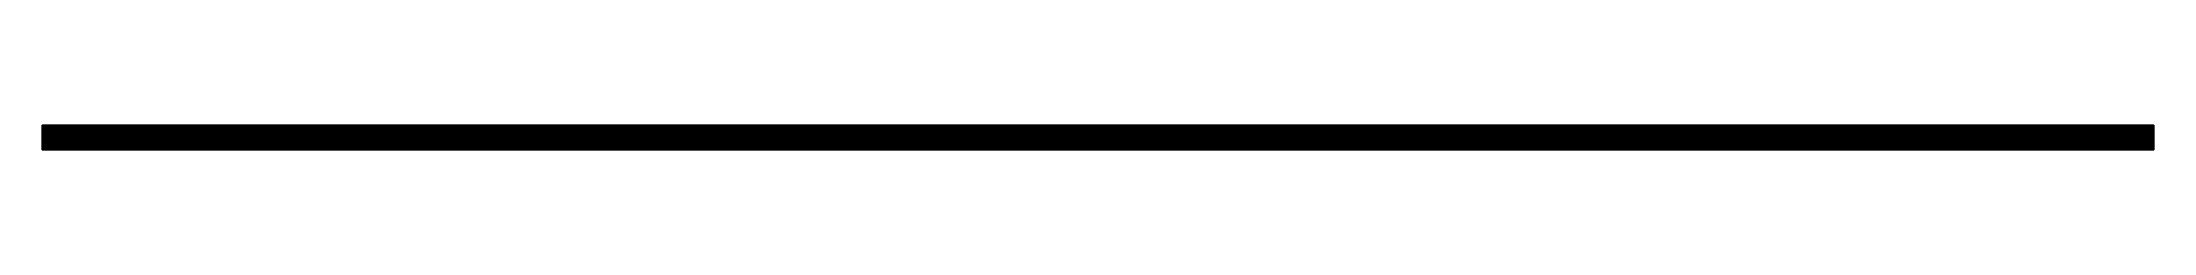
# Model space of a CAD drawing. Extents: x 0 to 1030, y -16 to -4.
import ezdxf

# ---------------------------------------------------------------- set-up
doc = ezdxf.new("R2010")
doc.units = 0
doc.header["$MEASUREMENT"] = 0
doc.layers.get('0').update_dxf_attribs({"color": 4, "linetype": 'CONTINUOUS'})

msp = doc.modelspace()

# ---------------------------------------------------------------- linework, layer by layer
at = {"linetype": 'ByBlock'}
for points in [[(0, -4.1, 2.1), (0, -4, 2.3), (1030, -4, 2.3), (1030, -4.1, 2.1)], [(1030, -4, 2.3), (1030, -4, 2.6), (0, -4, 2.6), (0, -4, 2.3)], [(0, -4, 25.4), (0, -4, 2.6), (1030, -4, 2.6), (1030, -4, 25.4)], [(0, -4, 25.4), (0, -4, 25.7), (1030, -4, 25.7), (1030, -4, 25.4)], [(0, -4, 25.7), (0, -4.1, 25.9), (1030, -4.1, 25.9), (1030, -4, 25.7)], [(0, -4.2, 1.7), (0, -4.1, 1.9), (1030, -4.1, 1.9), (1030, -4.2, 1.7)], [(1030, -4.1, 1.9), (1030, -4.1, 2.1), (0, -4.1, 2.1), (0, -4.1, 1.9)], [(0, -4.1, 25.9), (0, -4.1, 26.1), (1030, -4.1, 26.1), (1030, -4.1, 25.9)], [(1030, -4.1, 26.1), (1030, -4.2, 26.3), (0, -4.2, 26.3), (0, -4.1, 26.1)], [(1030, -4.3, 1.5), (1030, -4.2, 1.7), (0, -4.2, 1.7), (0, -4.3, 1.5)], [(1030, -4.2, 26.3), (1030, -4.3, 26.5), (0, -4.3, 26.5), (0, -4.2, 26.3)], [(0, -4.5, 1.3), (0, -4.3, 1.5), (1030, -4.3, 1.5), (1030, -4.5, 1.3)], [(0, -4.3, 26.5), (0, -4.5, 26.7), (1030, -4.5, 26.7), (1030, -4.3, 26.5)], [(1030, -4.6, 1.2), (1030, -4.5, 1.3), (0, -4.5, 1.3), (0, -4.6, 1.2)], [(1030, -4.5, 26.7), (1030, -4.6, 26.8), (0, -4.6, 26.8), (0, -4.5, 26.7)], [(0, -4.8, 1), (0, -4.6, 1.2), (1030, -4.6, 1.2), (1030, -4.8, 1)], [(1030, -4.6, 26.8), (1030, -4.8, 27), (0, -4.8, 27), (0, -4.6, 26.8)], [(1030, -5, 0.9), (1030, -4.8, 1), (0, -4.8, 1), (0, -5, 0.9)], [(0, -4.8, 27), (0, -5, 27.1), (1030, -5, 27.1), (1030, -4.8, 27)], [(0, -5.2, 0.8), (0, -5, 0.9), (1030, -5, 0.9), (1030, -5.2, 0.8)], [(1030, -5, 27.1), (1030, -5.2, 27.2), (0, -5.2, 27.2), (0, -5, 27.1)], [(1030, -5.2, 2.4), (1030, -5.1, 2.5), (0, -5.1, 2.5), (0, -5.2, 2.4)], [(0, -5.1, 2.5), (0, -5.1, 2.6), (1030, -5.1, 2.6), (1030, -5.1, 2.5)], [(0, -5.1, 2.6), (0, -5.1, 2.7), (1030, -5.1, 2.7), (1030, -5.1, 2.6)], [(0, -5.1, 25.3), (0, -5.1, 2.7), (1030, -5.1, 2.7), (1030, -5.1, 25.3)], [(0, -5.1, 25.3), (0, -5.1, 25.4), (1030, -5.1, 25.4), (1030, -5.1, 25.3)], [(1030, -5.1, 25.4), (1030, -5.1, 25.5), (0, -5.1, 25.5), (0, -5.1, 25.4)], [(0, -5.1, 25.5), (0, -5.2, 25.6), (1030, -5.2, 25.6), (1030, -5.1, 25.5)], [(1030, -6.2, 0.5), (1030, -5.2, 0.8), (0, -5.2, 0.8), (0, -6.2, 0.5)], [(0, -5.2, 27.2), (0, -5.9, 27.4), (1030, -5.9, 27.4), (1030, -5.2, 27.2)], [(1030, -5.3, 2.2), (1030, -5.2, 2.3), (0, -5.2, 2.3), (0, -5.3, 2.2)], [(0, -5.2, 2.3), (0, -5.2, 2.4), (1030, -5.2, 2.4), (1030, -5.2, 2.3)], [(1030, -5.2, 25.6), (1030, -5.2, 25.7), (0, -5.2, 25.7), (0, -5.2, 25.6)], [(0, -5.2, 25.7), (0, -5.3, 25.8), (1030, -5.3, 25.8), (1030, -5.2, 25.7)], [(1030, -5.4, 2), (1030, -5.3, 2.1), (0, -5.3, 2.1), (0, -5.4, 2)], [(0, -5.3, 2.1), (0, -5.3, 2.2), (1030, -5.3, 2.2), (1030, -5.3, 2.1)], [(1030, -5.3, 25.8), (1030, -5.3, 25.9), (0, -5.3, 25.9), (0, -5.3, 25.8)], [(1030, -5.3, 25.9), (1030, -5.4, 26), (0, -5.4, 26), (0, -5.3, 25.9)], [(0, -5.5, 1.9), (0, -5.4, 2), (1030, -5.4, 2), (1030, -5.5, 1.9)], [(0, -5.4, 26), (0, -5.5, 26.1), (1030, -5.5, 26.1), (1030, -5.4, 26)], [(1030, -5.6, 1.9), (1030, -5.5, 1.9), (0, -5.5, 1.9), (0, -5.6, 1.9)], [(1030, -5.5, 26.1), (1030, -5.6, 26.1), (0, -5.6, 26.1), (0, -5.5, 26.1)], [(0, -5.7, 1.8), (0, -5.6, 1.9), (1030, -5.6, 1.9), (1030, -5.7, 1.8)], [(0, -5.6, 26.1), (0, -5.7, 26.2), (1030, -5.7, 26.2), (1030, -5.6, 26.1)], [(0, -6.4, 1.6), (0, -5.7, 1.8), (1030, -5.7, 1.8), (1030, -6.4, 1.6)], [(1030, -5.7, 26.2), (1030, -6, 26.3), (0, -6, 26.3), (0, -5.7, 26.2)], [(1030, -5.9, 27.4), (1030, -6.6, 27.6), (0, -6.6, 27.6), (0, -5.9, 27.4)], [(0, -6, 26.3), (0, -6.3, 26.4), (1030, -6.3, 26.4), (1030, -6, 26.3)], [(0, -7.1, 0.3), (0, -6.2, 0.5), (1030, -6.2, 0.5), (1030, -7.1, 0.3)], [(1030, -6.3, 26.4), (1030, -6.6, 26.4), (0, -6.6, 26.4), (0, -6.3, 26.4)], [(0, -7.2, 1.4), (0, -6.4, 1.6), (1030, -6.4, 1.6), (1030, -7.2, 1.4)], [(0, -6.6, 27.6), (0, -7.2, 27.7), (1030, -7.2, 27.7), (1030, -6.6, 27.6)], [(0, -6.6, 26.4), (0, -6.9, 26.5), (1030, -6.9, 26.5), (1030, -6.6, 26.4)], [(1030, -6.9, 26.5), (1030, -7.2, 26.6), (0, -7.2, 26.6), (0, -6.9, 26.5)], [(0, -8.1, 0.1), (0, -7.1, 0.3), (1030, -7.1, 0.3), (1030, -8.1, 0.1)], [(0, -7.2, 27.7), (0, -7.9, 27.8), (1030, -7.9, 27.8), (1030, -7.2, 27.7)], [(0, -7.9, 1.3), (0, -7.2, 1.4), (1030, -7.2, 1.4), (1030, -7.9, 1.3)], [(0, -7.2, 26.6), (0, -7.3, 26.6), (1030, -7.3, 26.6), (1030, -7.2, 26.6)], [(0, -7.3, 26.6), (0, -7.4, 26.6), (1030, -7.4, 26.6), (1030, -7.3, 26.6)], [(0, -7.4, 26.6), (0, -7.5, 26.5), (1030, -7.5, 26.5), (1030, -7.4, 26.6)], [(0, -7.5, 26.5), (0, -7.6, 26.5), (1030, -7.6, 26.5), (1030, -7.5, 26.5)], [(1030, -7.6, 26.5), (1030, -7.6, 26.4), (0, -7.6, 26.4), (0, -7.6, 26.5)], [(1030, -7.6, 26.4), (1030, -7.7, 26.3), (0, -7.7, 26.3), (0, -7.6, 26.4)], [(0, -7.7, 26.3), (0, -7.9, 25.8), (1030, -7.9, 25.8), (1030, -7.7, 26.3)], [(0, -7.9, 27.8), (0, -8.6, 27.9), (1030, -8.6, 27.9), (1030, -7.9, 27.8)], [(0, -8.7, 1.2), (0, -7.9, 1.3), (1030, -7.9, 1.3), (1030, -8.7, 1.2)], [(1030, -7.9, 25.8), (1030, -8.1, 25.3), (0, -8.1, 25.3), (0, -7.9, 25.8)], [(1030, -9, 0), (1030, -8.1, 0.1), (0, -8.1, 0.1), (0, -9, 0)], [(0, -9, 0), (0, -9.5, 1.1), (0, -8.7, 1.2), (0, -8.1, 0.1)], [(1030, -8.1, 25.3), (1030, -8.5, 25), (0, -8.5, 25), (0, -8.1, 25.3)], [(0, -8.5, 25), (0, -9, 24.7), (1030, -9, 24.7), (1030, -8.5, 25)], [(1030, -8.6, 27.9), (1030, -8.7, 27.9), (0, -8.7, 27.9), (0, -8.6, 27.9)], [(1030, -8.7, 27.9), (1030, -8.8, 27.9), (0, -8.8, 27.9), (0, -8.7, 27.9)], [(1030, -9.5, 1.1), (0, -9.5, 1.1), (0, -8.7, 1.2), (1030, -8.7, 1.2)], [(0, -8.8, 27.9), (0, -8.9, 27.8), (1030, -8.9, 27.8), (1030, -8.8, 27.9)], [(1030, -8.9, 27.5), (1030, -8.8, 27.2), (0, -8.8, 27.2), (0, -8.9, 27.5)], [(1030, -8.8, 27.2), (1030, -8.8, 27), (0, -8.8, 27), (0, -8.8, 27.2)], [(1030, -8.8, 27), (1030, -8.8, 26.7), (0, -8.8, 26.7), (0, -8.8, 27)], [(0, -8.8, 26.7), (0, -8.8, 26.5), (1030, -8.8, 26.5), (1030, -8.8, 26.7)], [(1030, -8.8, 26.5), (1030, -8.9, 26.2), (0, -8.9, 26.2), (0, -8.8, 26.5)], [(0, -8.9, 27.8), (0, -8.9, 27.7), (1030, -8.9, 27.7), (1030, -8.9, 27.8)], [(0, -8.9, 27.7), (0, -8.9, 27.6), (1030, -8.9, 27.6), (1030, -8.9, 27.7)], [(1030, -8.9, 27.6), (1030, -8.9, 27.5), (0, -8.9, 27.5), (0, -8.9, 27.6)], [(0, -8.9, 26.2), (0, -9.1, 26), (1030, -9.1, 26), (1030, -8.9, 26.2)], [(0, -10), (0, -9, 0), (1030, -9, 0), (1030, -10)], [(1030, -9, 24.7), (1030, -9.5, 24.5), (0, -9.5, 24.5), (0, -9, 24.7)], [(1030, -9.1, 26), (1030, -9.3, 25.9), (0, -9.3, 25.9), (0, -9.1, 26)], [(0, -9.3, 25.9), (0, -9.5, 25.7), (1030, -9.5, 25.7), (1030, -9.3, 25.9)], [(1030, -9.5, 25.7), (1030, -9.7, 25.6), (0, -9.7, 25.6), (0, -9.5, 25.7)], [(0, -9.5, 1.1), (0, -9.6, 1.1), (1030, -9.6, 1.1), (1030, -9.5, 1.1)], [(0, -9.5, 24.5), (0, -9.6, 24.5), (1030, -9.6, 24.5), (1030, -9.5, 24.5)], [(1030, -9.6, 1.1), (1030, -9.6, 1.2), (0, -9.6, 1.2), (0, -9.6, 1.1)], [(1030, -9.6, 1.2), (1030, -9.7, 1.2), (0, -9.7, 1.2), (0, -9.6, 1.2)], [(0, -9.6, 24.5), (0, -9.7, 24.4), (1030, -9.7, 24.4), (1030, -9.6, 24.5)], [(0, -9.7, 25.6), (0, -10, 25.6), (1030, -10, 25.6), (1030, -9.7, 25.6)], [(1030, -9.7, 1.2), (1030, -9.7, 1.3), (0, -9.7, 1.3), (0, -9.7, 1.2)], [(1030, -9.7, 1.3), (1030, -9.8, 1.4), (0, -9.8, 1.4), (0, -9.7, 1.3)], [(1030, -9.7, 24.4), (1030, -9.7, 24.3), (0, -9.7, 24.3), (0, -9.7, 24.4)], [(1030, -9.7, 24.3), (1030, -9.8, 24.3), (0, -9.8, 24.3), (0, -9.7, 24.3)], [(1030, -9.8, 1.4), (1030, -9.8, 10.9), (0, -9.8, 10.9), (0, -9.8, 1.4)], [(0, -9.8, 10.9), (0, -9.8, 11), (1030, -9.8, 11), (1030, -9.8, 10.9)], [(1030, -9.8, 11), (1030, -9.8, 11.1), (0, -9.8, 11.1), (0, -9.8, 11)], [(1030, -9.8, 11.1), (1030, -10, 11.3), (0, -10, 11.3), (0, -9.8, 11.1)], [(0, -10, 11.4), (0, -9.8, 11.5), (1030, -9.8, 11.5), (1030, -10, 11.4)], [(0, -9.8, 24.3), (0, -9.8, 24.2), (1030, -9.8, 24.2), (1030, -9.8, 24.3)], [(1030, -9.8, 24.2), (1030, -9.8, 14.7), (0, -9.8, 14.7), (0, -9.8, 24.2)], [(1030, -9.8, 11.5), (1030, -9.8, 11.6), (0, -9.8, 11.6), (0, -9.8, 11.5)], [(0, -9.8, 11.6), (0, -9.8, 11.7), (1030, -9.8, 11.7), (1030, -9.8, 11.6)], [(0, -9.8, 11.7), (0, -9.8, 13.9), (1030, -9.8, 13.9), (1030, -9.8, 11.7)], [(0, -9.8, 13.9), (0, -9.8, 14), (1030, -9.8, 14), (1030, -9.8, 13.9)], [(1030, -9.8, 14), (1030, -9.8, 14.1), (0, -9.8, 14.1), (0, -9.8, 14)], [(1030, -9.8, 14.1), (1030, -10, 14.3), (0, -10, 14.3), (0, -9.8, 14.1)], [(0, -10, 14.4), (0, -9.8, 14.5), (1030, -9.8, 14.5), (1030, -10, 14.4)], [(1030, -9.8, 14.5), (1030, -9.8, 14.6), (0, -9.8, 14.6), (0, -9.8, 14.5)], [(0, -9.8, 14.7), (0, -9.8, 14.6), (1030, -9.8, 14.6), (1030, -9.8, 14.7)], [(1030, -11, 0), (1030, -10), (0, -10), (0, -11, 0)], [(1030, -10, 25.6), (1030, -10.3, 25.6), (0, -10.3, 25.6), (0, -10, 25.6)], [(0, -10, 11.4), (0, -10, 14.3), (0, -10, 14.3), (0, -10, 11.4)], [(0, -10, 14.3), (0, -10, 14.4), (1030, -10, 14.4), (1030, -10, 14.3)], [(0, -10.3, 25.6), (0, -10.5, 25.7), (1030, -10.5, 25.7), (1030, -10.3, 25.6)], [(1030, -10, 11.4), (1030, -10, 11.4), (1030, -10.8, 10.7), (1030, -10, 11.4)], [(1030, -10, 14.3), (1030, -10.8, 13.7), (1030, -10, 14.4), (1030, -10, 14.3)], [(1030, -10.5, 25.7), (1030, -10.7, 25.9), (0, -10.7, 25.9), (0, -10.5, 25.7)], [(0, -10.7, 25.9), (0, -10.9, 26), (1030, -10.9, 26), (1030, -10.7, 25.9)], [(0, -10.9, 3), (0, -10.8, 3), (1030, -10.8, 3), (1030, -10.9, 3)], [(1030, -10.8, 3), (1030, -10.8, 3.1), (0, -10.8, 3.1), (0, -10.8, 3)], [(0, -10.8, 3.1), (0, -10.8, 3.2), (1030, -10.8, 3.2), (1030, -10.8, 3.1)], [(0, -10.8, 3.2), (0, -10.8, 3.4), (1030, -10.8, 3.4), (1030, -10.8, 3.2)], [(1030, -10.8, 3.4), (1030, -10.8, 3.5), (0, -10.8, 3.5), (0, -10.8, 3.4)], [(0, -10.8, 3.5), (0, -10.8, 3.6), (1030, -10.8, 3.6), (1030, -10.8, 3.5)], [(0, -10.8, 3.6), (0, -11.1, 3.8), (1030, -11.1, 3.8), (1030, -10.8, 3.6)], [(0, -11.1, 3.8), (0, -10.8, 4.1), (1030, -10.8, 4.1), (1030, -11.1, 3.8)], [(0, -10.8, 4.1), (0, -11.1, 4.4), (1030, -11.1, 4.4), (1030, -10.8, 4.1)], [(0, -11.1, 4.4), (0, -10.8, 4.7), (1030, -10.8, 4.7), (1030, -11.1, 4.4)], [(0, -10.8, 4.7), (0, -11.1, 5), (1030, -11.1, 5), (1030, -10.8, 4.7)], [(0, -11.1, 5), (0, -10.8, 5.3), (1030, -10.8, 5.3), (1030, -11.1, 5)], [(0, -10.8, 5.3), (0, -11.1, 5.6), (1030, -11.1, 5.6), (1030, -10.8, 5.3)], [(0, -11.1, 5.6), (0, -10.8, 5.9), (1030, -10.8, 5.9), (1030, -11.1, 5.6)], [(0, -10.8, 5.9), (0, -11.1, 6.2), (1030, -11.1, 6.2), (1030, -10.8, 5.9)], [(0, -11.1, 6.2), (0, -10.8, 6.5), (1030, -10.8, 6.5), (1030, -11.1, 6.2)], [(0, -10.8, 6.5), (0, -11.1, 6.8), (1030, -11.1, 6.8), (1030, -10.8, 6.5)], [(0, -11.1, 6.8), (0, -10.8, 7.1), (1030, -10.8, 7.1), (1030, -11.1, 6.8)], [(0, -10.8, 7.1), (0, -11.1, 7.4), (1030, -11.1, 7.4), (1030, -10.8, 7.1)], [(0, -11.1, 7.4), (0, -10.8, 7.7), (1030, -10.8, 7.7), (1030, -11.1, 7.4)], [(0, -10.8, 7.7), (0, -11.1, 8), (1030, -11.1, 8), (1030, -10.8, 7.7)], [(0, -11.1, 8), (0, -10.8, 8.3), (1030, -10.8, 8.3), (1030, -11.1, 8)], [(0, -10.8, 8.3), (0, -11.1, 8.6), (1030, -11.1, 8.6), (1030, -10.8, 8.3)], [(0, -11.1, 8.6), (0, -10.8, 8.9), (1030, -10.8, 8.9), (1030, -11.1, 8.6)], [(0, -10.8, 8.9), (0, -11.1, 9.2), (1030, -11.1, 9.2), (1030, -10.8, 8.9)], [(0, -11.1, 9.2), (0, -10.8, 9.5), (1030, -10.8, 9.5), (1030, -11.1, 9.2)], [(0, -10.8, 9.5), (0, -11.1, 9.8), (1030, -11.1, 9.8), (1030, -10.8, 9.5)], [(0, -11.1, 9.8), (0, -10.8, 10.1), (1030, -10.8, 10.1), (1030, -11.1, 9.8)], [(0, -10.8, 10.1), (0, -11.1, 10.4), (1030, -11.1, 10.4), (1030, -10.8, 10.1)], [(0, -11.1, 10.4), (0, -10.8, 10.7), (1030, -10.8, 10.7), (1030, -11.1, 10.4)], [(0, -10.8, 10.7), (0, -11.1, 11), (1030, -11.1, 11), (1030, -10.8, 10.7)], [(0, -11.1, 11), (0, -10.8, 11.3), (1030, -10.8, 11.3), (1030, -11.1, 11)], [(0, -10.8, 11.3), (0, -11.1, 11.6), (1030, -11.1, 11.6), (1030, -10.8, 11.3)], [(0, -11.1, 11.6), (0, -10.8, 11.9), (1030, -10.8, 11.9), (1030, -11.1, 11.6)], [(0, -10.8, 11.9), (0, -11.1, 12.2), (1030, -11.1, 12.2), (1030, -10.8, 11.9)], [(0, -11.1, 12.2), (0, -10.8, 12.5), (1030, -10.8, 12.5), (1030, -11.1, 12.2)], [(0, -10.8, 12.5), (0, -11.1, 12.8), (1030, -11.1, 12.8), (1030, -10.8, 12.5)], [(0, -11.1, 12.8), (0, -10.8, 13.1), (1030, -10.8, 13.1), (1030, -11.1, 12.8)], [(0, -10.8, 13.1), (0, -11.1, 13.4), (1030, -11.1, 13.4), (1030, -10.8, 13.1)], [(0, -11.1, 13.4), (0, -10.8, 13.7), (1030, -10.8, 13.7), (1030, -11.1, 13.4)], [(0, -10.8, 13.7), (0, -11, 14), (1030, -11, 14), (1030, -10.8, 13.7)], [(0, -11, 14), (0, -10.8, 14.3), (1030, -10.8, 14.3), (1030, -11, 14)], [(0, -10.8, 14.3), (0, -11.1, 14.6), (1030, -11.1, 14.6), (1030, -10.8, 14.3)], [(0, -11.1, 14.6), (0, -10.8, 14.9), (1030, -10.8, 14.9), (1030, -11.1, 14.6)], [(0, -10.8, 14.9), (0, -11.1, 15.2), (1030, -11.1, 15.2), (1030, -10.8, 14.9)], [(0, -11.1, 15.2), (0, -10.8, 15.5), (1030, -10.8, 15.5), (1030, -11.1, 15.2)], [(0, -10.8, 15.5), (0, -11.1, 15.8), (1030, -11.1, 15.8), (1030, -10.8, 15.5)], [(0, -11.1, 15.8), (0, -10.8, 16.1), (1030, -10.8, 16.1), (1030, -11.1, 15.8)], [(0, -10.8, 16.1), (0, -11.1, 16.4), (1030, -11.1, 16.4), (1030, -10.8, 16.1)], [(0, -11.1, 16.4), (0, -10.8, 16.7), (1030, -10.8, 16.7), (1030, -11.1, 16.4)], [(0, -10.8, 16.7), (0, -11.1, 17), (1030, -11.1, 17), (1030, -10.8, 16.7)], [(0, -11.1, 17), (0, -10.8, 17.3), (1030, -10.8, 17.3), (1030, -11.1, 17)], [(0, -10.8, 17.3), (0, -11.1, 17.6), (1030, -11.1, 17.6), (1030, -10.8, 17.3)], [(0, -11.1, 17.6), (0, -10.8, 17.9), (1030, -10.8, 17.9), (1030, -11.1, 17.6)], [(0, -10.8, 17.9), (0, -11.1, 18.2), (1030, -11.1, 18.2), (1030, -10.8, 17.9)], [(0, -11.1, 18.2), (0, -10.8, 18.5), (1030, -10.8, 18.5), (1030, -11.1, 18.2)], [(0, -10.8, 18.5), (0, -11.1, 18.8), (1030, -11.1, 18.8), (1030, -10.8, 18.5)], [(0, -11.1, 18.8), (0, -10.8, 19.1), (1030, -10.8, 19.1), (1030, -11.1, 18.8)], [(0, -10.8, 19.1), (0, -11.1, 19.4), (1030, -11.1, 19.4), (1030, -10.8, 19.1)], [(0, -11.1, 19.4), (0, -10.8, 19.7), (1030, -10.8, 19.7), (1030, -11.1, 19.4)], [(0, -10.8, 19.7), (0, -11.1, 20), (1030, -11.1, 20), (1030, -10.8, 19.7)], [(0, -11.1, 20), (0, -10.8, 20.3), (1030, -10.8, 20.3), (1030, -11.1, 20)], [(0, -10.8, 20.3), (0, -11.1, 20.6), (1030, -11.1, 20.6), (1030, -10.8, 20.3)], [(0, -11.1, 20.6), (0, -10.8, 20.9), (1030, -10.8, 20.9), (1030, -11.1, 20.6)], [(0, -10.8, 20.9), (0, -11.1, 21.2), (1030, -11.1, 21.2), (1030, -10.8, 20.9)], [(0, -11.1, 21.2), (0, -10.8, 21.5), (1030, -10.8, 21.5), (1030, -11.1, 21.2)], [(0, -10.8, 21.5), (0, -11.1, 21.8), (1030, -11.1, 21.8), (1030, -10.8, 21.5)], [(0, -10.8, 22.1), (0, -11.1, 22.4), (1030, -11.1, 22.4), (1030, -10.8, 22.1)], [(0, -11.1, 22.4), (0, -10.8, 22.7), (1030, -10.8, 22.7), (1030, -11.1, 22.4)], [(0, -10.8, 22.7), (0, -11.1, 23), (1030, -11.1, 23), (1030, -10.8, 22.7)], [(0, -11.1, 23), (0, -10.8, 23.3), (1030, -10.8, 23.3), (1030, -11.1, 23)], [(0, -10.8, 23.3), (0, -11.1, 23.6), (1030, -11.1, 23.6), (1030, -10.8, 23.3)], [(0, -11.1, 23.6), (0, -10.8, 23.9), (1030, -10.8, 23.9), (1030, -11.1, 23.6)], [(0, -10.8, 23.9), (0, -11, 24.1), (1030, -11, 24.1), (1030, -10.8, 23.9)], [(0, -11.1, 21.8), (0, -10.8, 22.1), (1030, -10.8, 22.1), (1030, -11.1, 21.8)], [(0, -10.8, 19.1), (0, -10.8, 19.7), (0, -11.1, 19.4), (0, -10.8, 19.1)], [(0, -10.8, 19.7), (0, -10.8, 20.3), (0, -11.1, 20), (0, -10.8, 19.7)], [(0, -10.8, 15.5), (0, -10.8, 16.1), (0, -11.1, 15.8), (0, -10.8, 15.5)], [(0, -10.8, 16.1), (0, -10.8, 16.7), (0, -11.1, 16.4), (0, -10.8, 16.1)], [(0, -10.8, 16.7), (0, -10.8, 17.3), (0, -11.1, 17), (0, -10.8, 16.7)], [(0, -10.8, 17.3), (0, -10.8, 17.9), (0, -11.1, 17.6), (0, -10.8, 17.3)], [(0, -10.8, 14.3), (0, -10.8, 13.7), (0, -11, 14), (0, -10.8, 14.3)], [(0, -10.8, 13.7), (0, -10.8, 13.1), (0, -11.1, 13.4), (0, -10.8, 13.7)], [(0, -10.8, 13.1), (0, -10.8, 12.5), (0, -11.1, 12.8), (0, -10.8, 13.1)], [(0, -10.8, 12.5), (0, -10.8, 11.9), (0, -11.1, 12.2), (0, -10.8, 12.5)], [(0, -11, 2.8), (0, -10.9, 2.9), (1030, -10.9, 2.9), (1030, -11, 2.8)], [(1030, -10.9, 2.9), (1030, -10.9, 3), (0, -10.9, 3), (0, -10.9, 2.9)], [(1030, -10.9, 26), (1030, -11.1, 26.2), (0, -11.1, 26.2), (0, -10.9, 26)], [(0, -11.9, 0.1), (0, -11, 0), (1030, -11, 0), (1030, -11.9, 0.1)], [(0, -11.1, 2.8), (0, -11, 2.8), (1030, -11, 2.8), (1030, -11.1, 2.8)], [(0, -11, 24.1), (0, -11, 24.2), (1030, -11, 24.2), (1030, -11, 24.1)], [(0, -11, 24.2), (0, -11.1, 24.2), (1030, -11.1, 24.2), (1030, -11, 24.2)], [(0, -11.2, 2.8), (0, -11.1, 2.8), (1030, -11.1, 2.8), (1030, -11.2, 2.8)], [(0, -11.1, 24.2), (0, -11.1, 24.3), (1030, -11.1, 24.3), (1030, -11.1, 24.2)], [(0, -11.1, 24.3), (0, -11.1, 24.7), (1030, -11.1, 24.7), (1030, -11.1, 24.3)], [(0, -11.1, 24.7), (0, -11.1, 24.8), (1030, -11.1, 24.8), (1030, -11.1, 24.7)], [(0, -11.1, 24.8), (0, -11.1, 24.9), (1030, -11.1, 24.9), (1030, -11.1, 24.8)], [(0, -11.1, 24.9), (0, -11.1, 25), (1030, -11.1, 25), (1030, -11.1, 24.9)], [(0, -11.1, 25), (0, -11.2, 25), (1030, -11.2, 25), (1030, -11.1, 25)], [(0, -11.1, 26.2), (0, -11.2, 26.5), (1030, -11.2, 26.5), (1030, -11.1, 26.2)], [(0, -11.2, 27.2), (0, -11.1, 27.5), (1030, -11.1, 27.5), (1030, -11.2, 27.2)], [(0, -11.1, 27.5), (0, -11.1, 27.6), (1030, -11.1, 27.6), (1030, -11.1, 27.5)], [(1030, -11.1, 27.6), (1030, -11.1, 27.7), (0, -11.1, 27.7), (0, -11.1, 27.6)], [(1030, -11.1, 27.7), (1030, -11.1, 27.8), (0, -11.1, 27.8), (0, -11.1, 27.7)], [(1030, -11.1, 27.8), (1030, -11.2, 27.9), (0, -11.2, 27.9), (0, -11.1, 27.8)], [(0, -11.3, 2.7), (0, -11.2, 2.8), (1030, -11.2, 2.8), (1030, -11.3, 2.7)], [(0, -11.2, 25), (0, -11.2, 25.1), (1030, -11.2, 25.1), (1030, -11.2, 25)], [(0, -11.2, 25.1), (0, -11.3, 25.2), (1030, -11.3, 25.2), (1030, -11.2, 25.1)], [(1030, -11.2, 26.5), (1030, -11.2, 26.7), (0, -11.2, 26.7), (0, -11.2, 26.5)], [(0, -11.2, 26.7), (0, -11.2, 27), (1030, -11.2, 27), (1030, -11.2, 26.7)], [(1030, -11.2, 27), (1030, -11.2, 27.2), (0, -11.2, 27.2), (0, -11.2, 27)], [(0, -11.2, 27.9), (0, -11.3, 27.9), (1030, -11.3, 27.9), (1030, -11.2, 27.9)], [(1030, -11.6, 2.7), (1030, -11.3, 2.7), (0, -11.3, 2.7), (0, -11.6, 2.7)], [(0, -11.3, 25.2), (0, -11.4, 25.2), (1030, -11.4, 25.2), (1030, -11.3, 25.2)], [(1030, -11.4, 27.9), (1030, -11.3, 27.9), (0, -11.3, 27.9), (0, -11.4, 27.9)], [(0, -11.4, 25.2), (0, -11.5, 25.2), (1030, -11.5, 25.2), (1030, -11.4, 25.2)], [(1030, -12.1, 27.8), (1030, -11.4, 27.9), (0, -11.4, 27.9), (0, -12.1, 27.8)], [(0, -11.5, 25.2), (0, -11.6, 25.2), (1030, -11.6, 25.2), (1030, -11.5, 25.2)], [(1030, -11.7, 2.8), (1030, -11.6, 2.8), (0, -11.6, 2.8), (0, -11.7, 2.8)], [(0, -11.6, 2.8), (0, -11.6, 2.7), (1030, -11.6, 2.7), (1030, -11.6, 2.8)], [(1030, -11.6, 25.2), (1030, -11.7, 25.2), (0, -11.7, 25.2), (0, -11.6, 25.2)], [(0, -11.8, 2.8), (0, -11.7, 2.8), (1030, -11.7, 2.8), (1030, -11.8, 2.8)], [(0, -11.7, 25.2), (0, -11.8, 25.2), (1030, -11.8, 25.2), (1030, -11.7, 25.2)], [(0, -11.9, 2.8), (0, -11.8, 2.8), (1030, -11.8, 2.8), (1030, -11.9, 2.8)], [(1030, -11.8, 25.2), (1030, -11.9, 25.2), (0, -11.9, 25.2), (0, -11.8, 25.2)], [(1030, -12.9, 0.3), (1030, -11.9, 0.1), (0, -11.9, 0.1), (0, -12.9, 0.3)], [(0, -12, 3), (0, -11.9, 2.9), (1030, -11.9, 2.9), (1030, -12, 3)], [(0, -11.9, 2.9), (0, -11.9, 2.8), (1030, -11.9, 2.8), (1030, -11.9, 2.9)], [(0, -11.9, 25.2), (0, -11.9, 25.1), (1030, -11.9, 25.1), (1030, -11.9, 25.2)], [(1030, -11.9, 25.1), (1030, -12, 25), (0, -12, 25), (0, -11.9, 25.1)], [(0, -12.1, 3.2), (0, -12, 3.1), (1030, -12, 3.1), (1030, -12.1, 3.2)], [(0, -12, 3.1), (0, -12, 3), (1030, -12, 3), (1030, -12, 3.1)], [(1030, -12, 25), (1030, -12, 24.9), (0, -12, 24.9), (0, -12, 25)], [(0, -12, 24.9), (0, -12.1, 24.8), (1030, -12.1, 24.8), (1030, -12, 24.9)], [(1030, -12.2, 4.5), (1030, -12.1, 4.5), (0, -12.1, 4.5), (0, -12.2, 4.5)], [(0, -12.1, 4.5), (0, -12.1, 4.4), (1030, -12.1, 4.4), (1030, -12.1, 4.5)], [(1030, -12.1, 4.4), (1030, -12.1, 4.3), (0, -12.1, 4.3), (0, -12.1, 4.4)], [(0, -12.1, 4.3), (0, -12.1, 4.2), (1030, -12.1, 4.2), (1030, -12.1, 4.3)], [(0, -12.1, 4.2), (0, -12.1, 3.2), (1030, -12.1, 3.2), (1030, -12.1, 4.2)], [(1030, -12.1, 24.8), (1030, -12.1, 24.7), (0, -12.1, 24.7), (0, -12.1, 24.8)], [(0, -12.1, 24.7), (0, -12.1, 23.7), (1030, -12.1, 23.7), (1030, -12.1, 24.7)], [(0, -12.1, 23.7), (0, -12.1, 23.6), (1030, -12.1, 23.6), (1030, -12.1, 23.7)], [(0, -12.1, 23.6), (0, -12.1, 23.5), (1030, -12.1, 23.5), (1030, -12.1, 23.6)], [(0, -12.1, 23.5), (0, -12.2, 23.5), (1030, -12.2, 23.5), (1030, -12.1, 23.5)], [(0, -12.8, 27.7), (0, -12.1, 27.8), (1030, -12.1, 27.8), (1030, -12.8, 27.7)], [(1030, -12.3, 4.7), (1030, -12.2, 4.6), (0, -12.2, 4.6), (0, -12.3, 4.7)], [(1030, -12.2, 4.6), (1030, -12.2, 4.5), (0, -12.2, 4.5), (0, -12.2, 4.6)], [(0, -12.2, 23.5), (0, -12.2, 23.4), (1030, -12.2, 23.4), (1030, -12.2, 23.5)], [(0, -12.2, 23.4), (0, -12.3, 23.3), (1030, -12.3, 23.3), (1030, -12.2, 23.4)], [(1030, -12.4, 4.7), (1030, -12.3, 4.7), (0, -12.3, 4.7), (0, -12.4, 4.7)], [(0, -12.3, 23.3), (0, -12.4, 23.3), (1030, -12.4, 23.3), (1030, -12.3, 23.3)], [(0, -12.5, 4.7), (0, -12.4, 4.7), (1030, -12.4, 4.7), (1030, -12.5, 4.7)], [(0, -12.4, 23.3), (0, -12.5, 23.3), (1030, -12.5, 23.3), (1030, -12.4, 23.3)], [(1030, -12.6, 4.7), (1030, -12.5, 4.7), (0, -12.5, 4.7), (0, -12.6, 4.7)], [(0, -12.5, 23.3), (0, -12.6, 23.2), (1030, -12.6, 23.2), (1030, -12.5, 23.3)], [(0, -12.7, 4.7), (0, -12.6, 4.7), (1030, -12.6, 4.7), (1030, -12.7, 4.7)], [(0, -12.6, 23.2), (0, -12.7, 23.2), (1030, -12.7, 23.2), (1030, -12.6, 23.2)], [(1030, -12.8, 4.7), (1030, -12.7, 4.7), (0, -12.7, 4.7), (0, -12.8, 4.7)], [(0, -12.7, 23.2), (0, -12.7, 23.3), (1030, -12.7, 23.3), (1030, -12.7, 23.2)], [(1030, -12.7, 23.3), (1030, -12.8, 23.3), (0, -12.8, 23.3), (0, -12.7, 23.3)], [(0, -12.9, 4.7), (0, -12.8, 4.7), (1030, -12.8, 4.7), (1030, -12.9, 4.7)], [(0, -12.8, 23.3), (0, -12.9, 23.3), (1030, -12.9, 23.3), (1030, -12.8, 23.3)], [(0, -13.4, 27.6), (0, -12.8, 27.7), (1030, -12.8, 27.7), (1030, -13.4, 27.6)], [(1030, -13, 4.7), (1030, -12.9, 4.7), (0, -12.9, 4.7), (0, -13, 4.7)], [(0, -13.8, 0.5), (0, -12.9, 0.3), (1030, -12.9, 0.3), (1030, -13.8, 0.5)], [(1030, -12.9, 23.3), (1030, -13, 23.3), (0, -13, 23.3), (0, -12.9, 23.3)], [(1030, -13.1, 4.5), (1030, -13, 4.6), (0, -13, 4.6), (0, -13.1, 4.5)], [(0, -13, 4.6), (0, -13, 4.7), (1030, -13, 4.7), (1030, -13, 4.6)], [(0, -13, 23.3), (0, -13, 23.4), (1030, -13, 23.4), (1030, -13, 23.3)], [(1030, -13, 23.4), (1030, -13.1, 23.5), (0, -13.1, 23.5), (0, -13, 23.4)], [(0, -13.2, 4.3), (0, -13.1, 4.4), (1030, -13.1, 4.4), (1030, -13.2, 4.3)], [(1030, -13.1, 4.4), (1030, -13.1, 4.5), (0, -13.1, 4.5), (0, -13.1, 4.4)], [(1030, -13.1, 23.5), (1030, -13.1, 23.6), (0, -13.1, 23.6), (0, -13.1, 23.5)], [(0, -13.1, 23.6), (0, -13.2, 23.7), (1030, -13.2, 23.7), (1030, -13.1, 23.6)], [(0, -13.2, 2.9), (0, -13.2, 4.2), (1030, -13.2, 4.2), (1030, -13.2, 2.9)], [(0, -13.2, 4.2), (0, -13.2, 4.3), (1030, -13.2, 4.3), (1030, -13.2, 4.2)], [(1030, -13.2, 2.9), (1030, -13.2, 2.7), (0, -13.2, 2.7), (0, -13.2, 2.9)], [(0, -13.2, 2.7), (0, -13.2, 2.5), (1030, -13.2, 2.5), (1030, -13.2, 2.7)], [(0, -13.2, 2.5), (0, -13.3, 2.4), (1030, -13.3, 2.4), (1030, -13.2, 2.5)], [(0, -13.2, 23.7), (0, -13.2, 25.1), (1030, -13.2, 25.1), (1030, -13.2, 23.7)], [(0, -13.2, 25.1), (0, -13.2, 25.3), (1030, -13.2, 25.3), (1030, -13.2, 25.1)], [(1030, -13.2, 25.3), (1030, -13.2, 25.4), (0, -13.2, 25.4), (0, -13.2, 25.3)], [(0, -13.2, 25.4), (0, -13.2, 25.5), (1030, -13.2, 25.5), (1030, -13.2, 25.4)], [(1030, -13.2, 25.5), (1030, -13.3, 25.6), (0, -13.3, 25.6), (0, -13.2, 25.5)], [(0, -13.3, 25.6), (0, -13.3, 25.7), (1030, -13.3, 25.7), (1030, -13.3, 25.6)], [(1030, -13.3, 25.7), (1030, -13.4, 25.8), (0, -13.4, 25.8), (0, -13.3, 25.7)], [(0, -13.3, 2.4), (0, -13.4, 2.3), (1030, -13.4, 2.3), (1030, -13.3, 2.4)], [(0, -13.4, 2.3), (0, -13.5, 2.1), (1030, -13.5, 2.1), (1030, -13.4, 2.3)], [(0, -13.4, 25.8), (0, -13.5, 25.9), (1030, -13.5, 25.9), (1030, -13.4, 25.8)], [(0, -14.1, 27.4), (0, -13.4, 27.6), (1030, -13.4, 27.6), (1030, -14.1, 27.4)], [(1030, -13.5, 2.1), (1030, -13.6, 2), (0, -13.6, 2), (0, -13.5, 2.1)], [(1030, -13.5, 25.9), (1030, -13.6, 26), (0, -13.6, 26), (0, -13.5, 25.9)], [(0, -13.6, 2), (0, -13.7, 2), (1030, -13.7, 2), (1030, -13.6, 2)], [(0, -13.6, 26), (0, -13.7, 26), (1030, -13.7, 26), (1030, -13.6, 26)], [(1030, -13.7, 2), (1030, -13.9, 1.9), (0, -13.9, 1.9), (0, -13.7, 2)], [(1030, -13.7, 26), (1030, -13.8, 26.1), (0, -13.8, 26.1), (0, -13.7, 26)], [(0, -14.8, 0.8), (0, -13.8, 0.5), (1030, -13.8, 0.5), (1030, -14.8, 0.8)], [(0, -13.8, 26.1), (0, -13.9, 26.1), (1030, -13.9, 26.1), (1030, -13.8, 26.1)], [(0, -13.9, 1.9), (0, -14, 1.9), (1030, -14, 1.9), (1030, -13.9, 1.9)], [(1030, -13.9, 26.1), (1030, -14, 26.1), (0, -14, 26.1), (0, -13.9, 26.1)], [(1030, -14, 1.9), (1030, -14.2, 1.9), (0, -14.2, 1.9), (0, -14, 1.9)], [(0, -14, 26.1), (0, -14.2, 26.1), (1030, -14.2, 26.1), (1030, -14, 26.1)], [(0, -14.2, 26.1), (1030, -14, 26.1), (1030, -14.2, 26.1), (0, -14.3, 26.1)], [(0, -14.8, 27.2), (0, -14.1, 27.4), (1030, -14.1, 27.4), (1030, -14.8, 27.2)], [(0, -14.2, 1.9), (0, -14.3, 1.9), (1030, -14.3, 1.9), (1030, -14.2, 1.9)], [(1030, -14.2, 26.1), (1030, -14.3, 26.1), (0, -14.3, 26.1), (0, -14.2, 26.1)], [(1030, -14.3, 1.9), (1030, -14.5, 1.9), (0, -14.5, 1.9), (0, -14.3, 1.9)], [(0, -14.3, 26.1), (0, -14.5, 26.1), (1030, -14.5, 26.1), (1030, -14.3, 26.1)], [(0, -14.5, 1.9), (0, -14.6, 2), (1030, -14.6, 2), (1030, -14.5, 1.9)], [(1030, -14.5, 26.1), (1030, -14.6, 26), (0, -14.6, 26), (0, -14.5, 26.1)], [(1030, -14.6, 2), (1030, -14.8, 2.1), (0, -14.8, 2.1), (0, -14.6, 2)], [(0, -14.6, 26), (0, -14.7, 26), (1030, -14.7, 26), (1030, -14.6, 26)], [(1030, -14.7, 26), (1030, -14.8, 25.9), (0, -14.8, 25.9), (0, -14.7, 26)], [(0, -14.8, 2.1), (0, -14.9, 2.2), (1030, -14.9, 2.2), (1030, -14.8, 2.1)], [(1030, -15, 0.9), (1030, -14.8, 0.8), (0, -14.8, 0.8), (0, -15, 0.9)], [(0, -14.8, 25.9), (0, -14.9, 25.8), (1030, -14.9, 25.8), (1030, -14.8, 25.9)], [(1030, -15, 27.1), (1030, -14.8, 27.2), (0, -14.8, 27.2), (0, -15, 27.1)], [(1030, -14.9, 2.2), (1030, -15.5, 2.8), (0, -15.5, 2.8), (0, -14.9, 2.2)], [(1030, -14.9, 25.8), (1030, -15.5, 25.2), (0, -15.5, 25.2), (0, -14.9, 25.8)], [(0, -15.2, 1), (0, -15, 0.9), (1030, -15, 0.9), (1030, -15.2, 1)], [(0, -15.2, 27), (0, -15, 27.1), (1030, -15, 27.1), (1030, -15.2, 27)], [(1030, -15.4, 1.2), (1030, -15.2, 1), (0, -15.2, 1), (0, -15.4, 1.2)], [(1030, -15.4, 26.8), (1030, -15.2, 27), (0, -15.2, 27), (0, -15.4, 26.8)], [(0, -15.5, 1.3), (0, -15.4, 1.2), (1030, -15.4, 1.2), (1030, -15.5, 1.3)], [(0, -15.5, 26.7), (0, -15.4, 26.8), (1030, -15.4, 26.8), (1030, -15.5, 26.7)], [(0, -15.5, 2.8), (0, -15.6, 2.8), (1030, -15.6, 2.8), (1030, -15.5, 2.8)], [(0, -15.7, 1.5), (0, -15.5, 1.3), (1030, -15.5, 1.3), (1030, -15.7, 1.5)], [(1030, -15.5, 25.2), (1030, -15.6, 25.1), (0, -15.6, 25.1), (0, -15.5, 25.2)], [(1030, -15.7, 26.5), (1030, -15.5, 26.7), (0, -15.5, 26.7), (0, -15.7, 26.5)], [(1030, -15.6, 2.8), (1030, -15.6, 2.9), (0, -15.6, 2.9), (0, -15.6, 2.8)], [(1030, -15.6, 2.9), (1030, -15.7, 2.9), (0, -15.7, 2.9), (0, -15.6, 2.9)], [(1030, -15.6, 25.1), (1030, -15.7, 25.1), (0, -15.7, 25.1), (0, -15.6, 25.1)], [(1030, -15.7, 2.9), (1030, -15.8, 2.9), (0, -15.8, 2.9), (0, -15.7, 2.9)], [(1030, -15.8, 1.7), (1030, -15.7, 1.5), (0, -15.7, 1.5), (0, -15.8, 1.7)], [(1030, -15.7, 25.1), (1030, -15.8, 25.1), (0, -15.8, 25.1), (0, -15.7, 25.1)], [(0, -15.8, 26.3), (0, -15.7, 26.5), (1030, -15.7, 26.5), (1030, -15.8, 26.3)], [(1030, -15.8, 2.9), (1030, -15.8, 2.8), (0, -15.8, 2.8), (0, -15.8, 2.9)], [(0, -15.8, 2.8), (0, -15.9, 2.8), (1030, -15.9, 2.8), (1030, -15.8, 2.8)], [(0, -15.9, 1.9), (0, -15.8, 1.7), (1030, -15.8, 1.7), (1030, -15.9, 1.9)], [(0, -15.8, 25.1), (0, -15.8, 25.2), (1030, -15.8, 25.2), (1030, -15.8, 25.1)], [(1030, -15.8, 25.2), (1030, -15.9, 25.2), (0, -15.9, 25.2), (0, -15.8, 25.2)], [(1030, -15.9, 26.1), (1030, -15.8, 26.3), (0, -15.8, 26.3), (0, -15.9, 26.1)], [(1030, -15.9, 2.8), (1030, -15.9, 2.7), (0, -15.9, 2.7), (0, -15.9, 2.8)], [(0, -15.9, 2.7), (0, -16, 2.7), (1030, -16, 2.7), (1030, -15.9, 2.7)], [(0, -16, 2.4), (0, -15.9, 2.1), (1030, -15.9, 2.1), (1030, -16, 2.4)], [(1030, -15.9, 2.1), (1030, -15.9, 1.9), (0, -15.9, 1.9), (0, -15.9, 2.1)], [(0, -15.9, 25.2), (0, -16, 25.3), (1030, -16, 25.3), (1030, -15.9, 25.2)], [(1030, -16, 25.6), (1030, -15.9, 25.9), (0, -15.9, 25.9), (0, -16, 25.6)], [(0, -15.9, 25.9), (0, -15.9, 26.1), (1030, -15.9, 26.1), (1030, -15.9, 25.9)], [(0, -16, 2.7), (0, -16, 2.6), (1030, -16, 2.6), (1030, -16, 2.7)], [(1030, -16, 2.6), (1030, -16, 2.4), (0, -16, 2.4), (0, -16, 2.6)], [(0, -16, 25.3), (0, -16, 25.4), (1030, -16, 25.4), (1030, -16, 25.3)], [(0, -16, 25.4), (0, -16, 25.6), (1030, -16, 25.6), (1030, -16, 25.4)]]:
    msp.add_3dface(points, dxfattribs=at)

doc.saveas('drawing.dxf')
